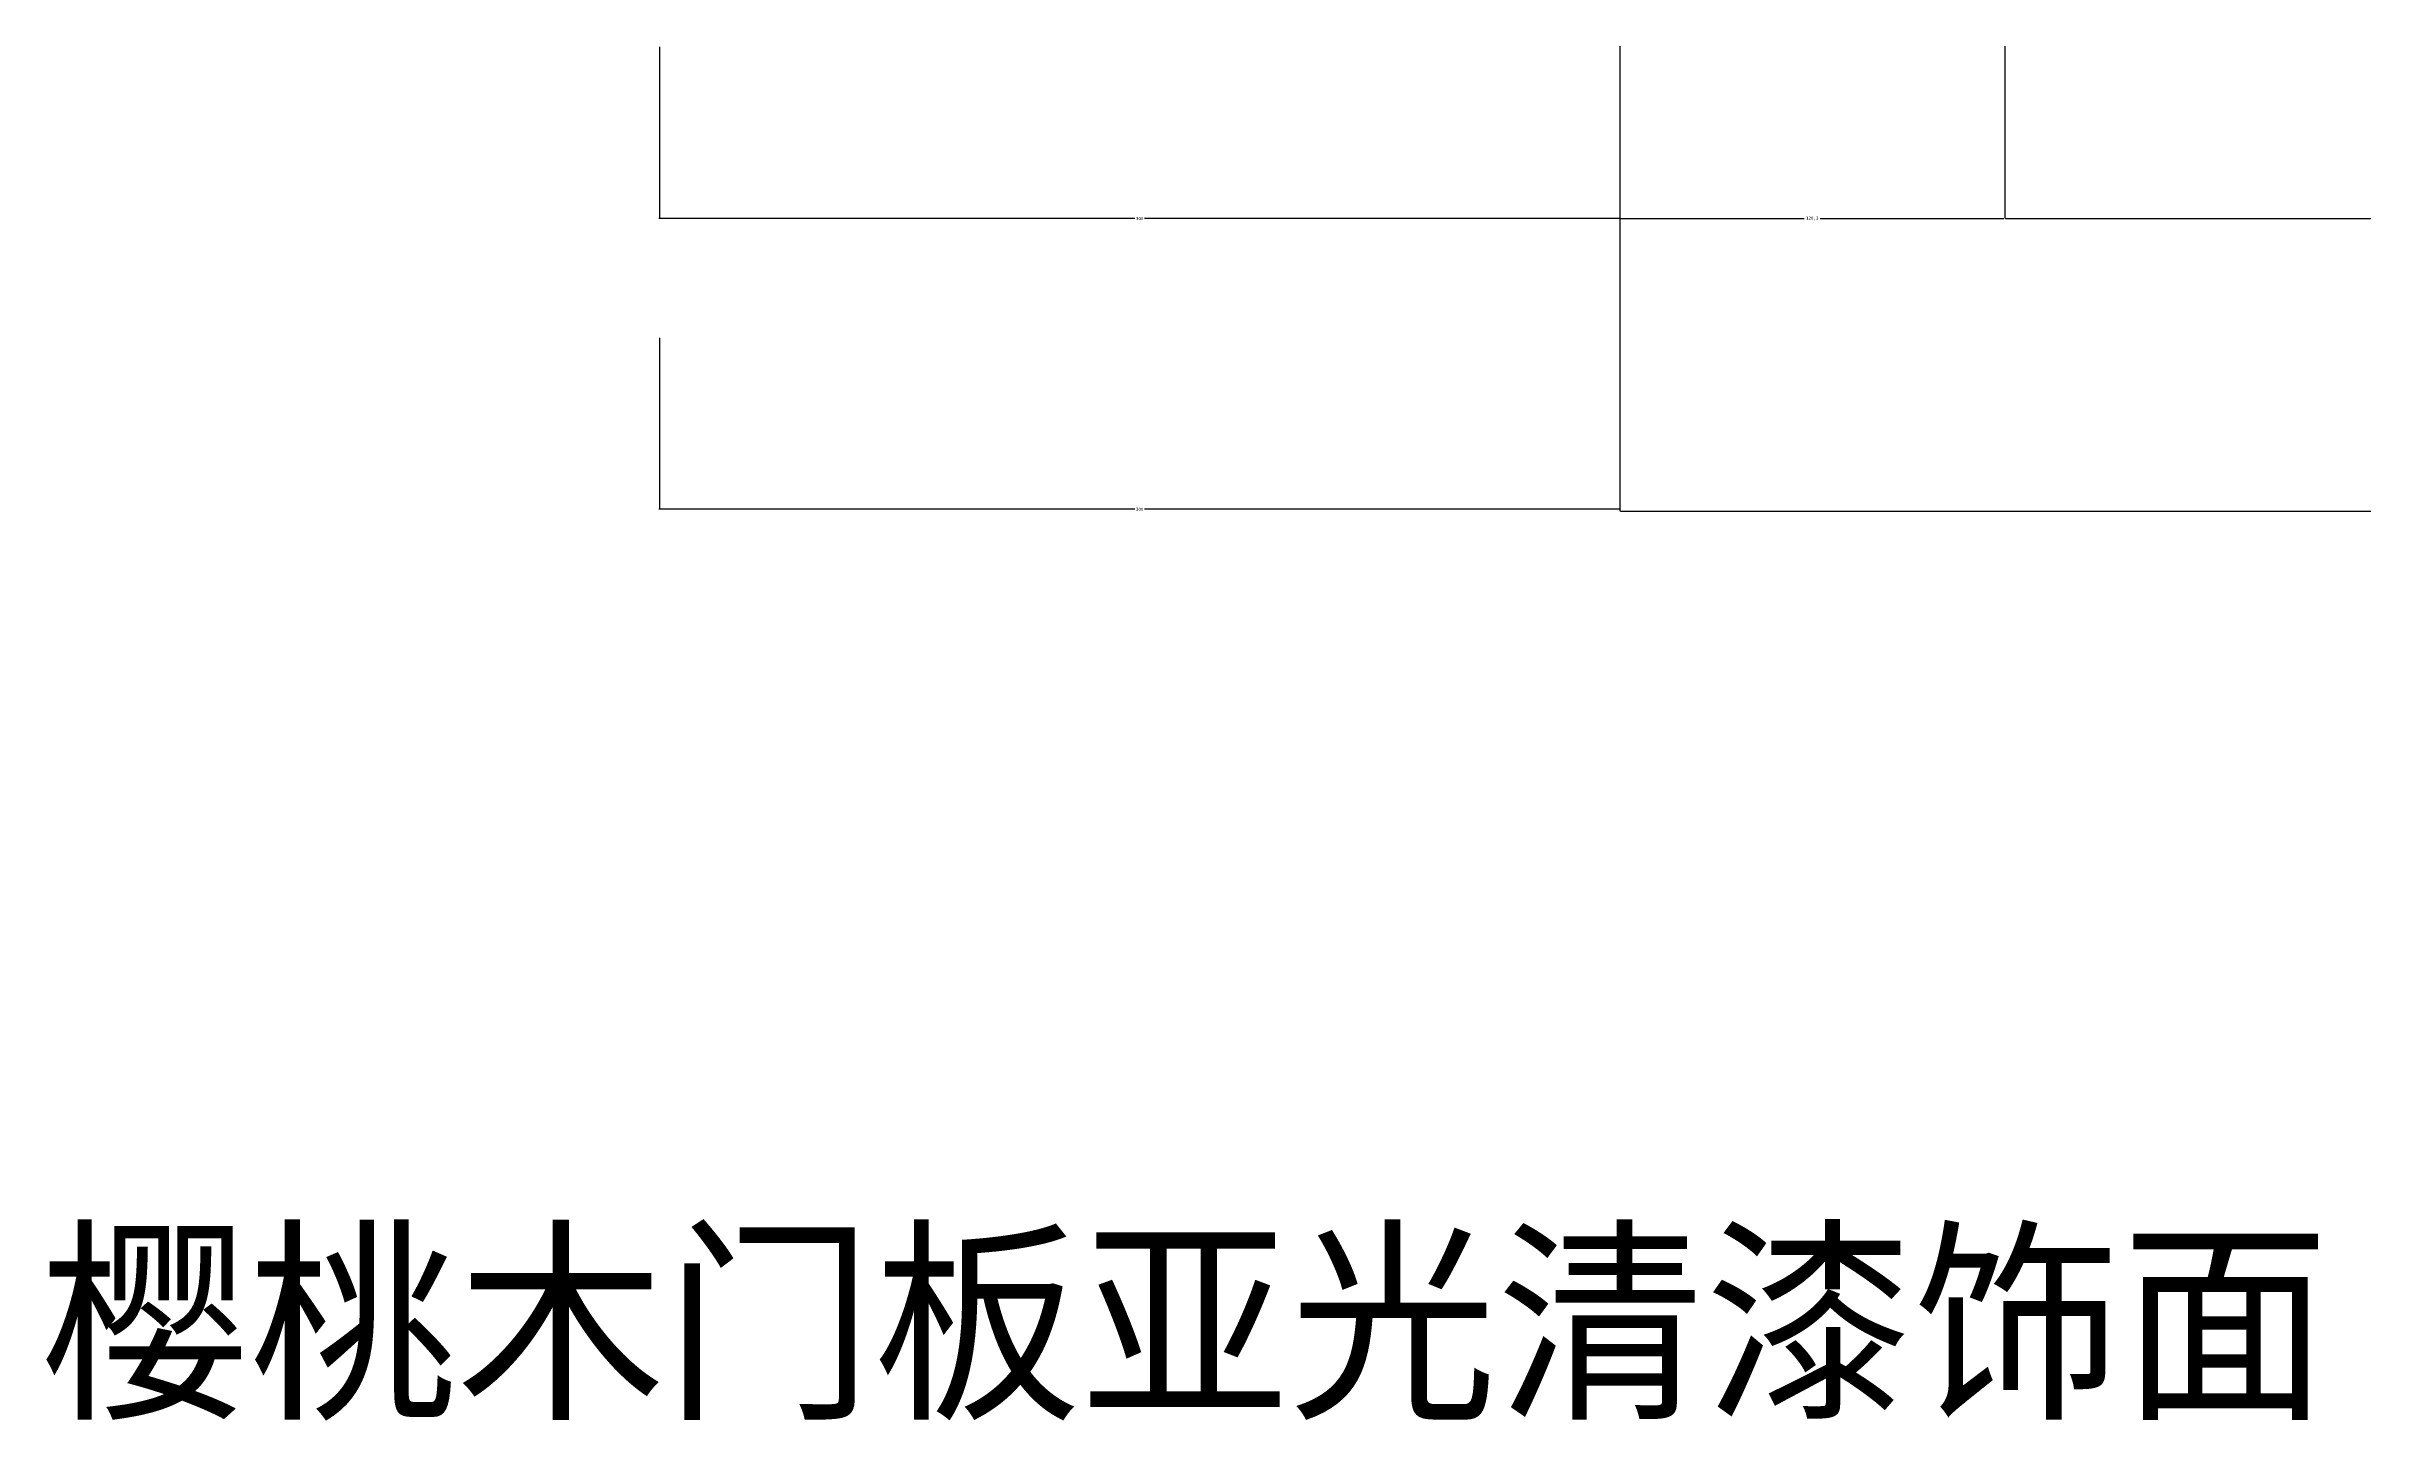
# Model space of a CAD drawing. Header units: metres. Extents: x 98 to 4434, y 156 to 5899.
# Drawn here: x 269 to 993, y 1730 to 2160 of the extents above; entities that cross this region are included whole.
import ezdxf

# ---------------------------------------------------------------- set-up
doc = ezdxf.new("R2010")
doc.units = ezdxf.units.M
doc.layers.add('DIM', color=3, linetype='Continuous')
doc.layers.add('TEXT', color=3, linetype='Continuous')
doc.dimstyles.get("Standard").update_dxf_attribs({"dimtxt": 2.5, "dimasz": 2.5, "dimexe": 1.25, "dimexo": 0.625, "dimtad": 1, "dimcen": 2.5, "dimazin": 3, "dimtfac": 1, "dimtmove": 0, "dimatfit": 3})

# ---------------------------------------------------------------- blocks, each defined once
blk = doc.blocks.new('*D7')
for p, q in [((881.26, 2159.82), (881.26, 2106)), ((1241.36, 2159.82), (1241.36, 2106)), ((881.51, 2106), (1058.81, 2106)), ((1063.81, 2106), (1241.11, 2106))]:
    blk.add_line(p, q)
at = {"layer": 'Defpoints'}
for p in [(881.26, 2159.82), (1241.36, 2159.82), (881.26, 2106)]:
    blk.add_point(p, dxfattribs=at)
at = {"layer": 'DIM', "insert": (1061.31, 2106), "char_height": 1, "attachment_point": 5}
blk.add_mtext('360,1', dxfattribs=at)
blk = doc.blocks.new('*D8')
for p, q in [((760.96, 2159.82), (760.96, 2014.5)), ((1961.36, 2159.82), (1961.36, 2014.5)), ((761.21, 2014.5), (1358.16, 2014.5)), ((1364.16, 2014.5), (1961.11, 2014.5))]:
    blk.add_line(p, q)
at = {"layer": 'Defpoints'}
for p in [(760.96, 2159.82), (1961.36, 2159.82), (760.96, 2014.5)]:
    blk.add_point(p, dxfattribs=at)
at = {"layer": 'DIM', "insert": (1361.16, 2014.5), "char_height": 1, "attachment_point": 5}
blk.add_mtext('1200,4', dxfattribs=at)
blk = doc.blocks.new('*D14')
for p, q in [((460.96, 2159.61), (460.96, 2106)), ((760.96, 2159.61), (760.96, 2106)), ((609.46, 2106), (460.71, 2106)), ((761.21, 2106), (612.46, 2106))]:
    blk.add_line(p, q)
at = {"layer": 'Defpoints'}
for p in [(460.96, 2159.61), (760.96, 2159.61), (760.96, 2106)]:
    blk.add_point(p, dxfattribs=at)
at = {"layer": 'DIM', "insert": (610.96, 2106), "char_height": 1, "attachment_point": 5}
blk.add_mtext('300', dxfattribs=at)
blk = doc.blocks.new('*D15')
for p, q in [((460.96, 2068.74), (460.96, 2015.13)), ((760.96, 2068.74), (760.96, 2015.13)), ((609.46, 2015.13), (460.71, 2015.13)), ((761.21, 2015.13), (612.46, 2015.13))]:
    blk.add_line(p, q)
at = {"layer": 'Defpoints'}
for p in [(460.96, 2068.74), (760.96, 2068.74), (760.96, 2015.13)]:
    blk.add_point(p, dxfattribs=at)
at = {"layer": 'DIM', "insert": (610.96, 2015.13), "char_height": 1, "attachment_point": 5}
blk.add_mtext('300', dxfattribs=at)
blk = doc.blocks.new('*D16')
for p, q in [((760.96, 2159.82), (760.96, 2106)), ((881.26, 2159.82), (881.26, 2106)), ((761.21, 2106), (818.61, 2106)), ((823.61, 2106), (881.01, 2106))]:
    blk.add_line(p, q)
at = {"layer": 'Defpoints'}
for p in [(760.96, 2159.82), (881.26, 2159.82), (760.96, 2106)]:
    blk.add_point(p, dxfattribs=at)
at = {"layer": 'DIM', "insert": (821.11, 2106), "char_height": 1, "attachment_point": 5}
blk.add_mtext('120,3', dxfattribs=at)

msp = doc.modelspace()

# ---------------------------------------------------------------- texts
at = {"layer": 'TEXT'}
msp.add_text('樱桃木门板亚光清漆饰面', height=50, dxfattribs=at).set_placement((267.66, 1735.92))

# ---------------------------------------------------------------- dimensions: what is measured, and where the dimension line sits
at = {"layer": 'DIM'}
for base, p1, p2, picture, middle in [((760.96, 2106), (760.96, 2159.61), (460.96, 2159.61), '*D14', (610.96, 2106)), ((760.96, 2014.5), (760.96, 2159.82), (1961.36, 2159.82), '*D8', (1361.16, 2014.5)), ((760.96, 2106), (760.96, 2159.82), (881.26, 2159.82), '*D16', (821.11, 2106)), ((881.26, 2106), (881.26, 2159.82), (1241.36, 2159.82), '*D7', (1061.31, 2106)), ((760.96, 2015.13), (760.96, 2068.74), (460.96, 2068.74), '*D15', (610.96, 2015.13))]:
    dim = msp.add_linear_dim(base=base, p1=p1, p2=p2, dimstyle='Standard', dxfattribs=at)
    dim.commit()
    dim.dimension.update_dxf_attribs({"geometry": picture, "text_midpoint": middle})

doc.saveas('drawing.dxf')
